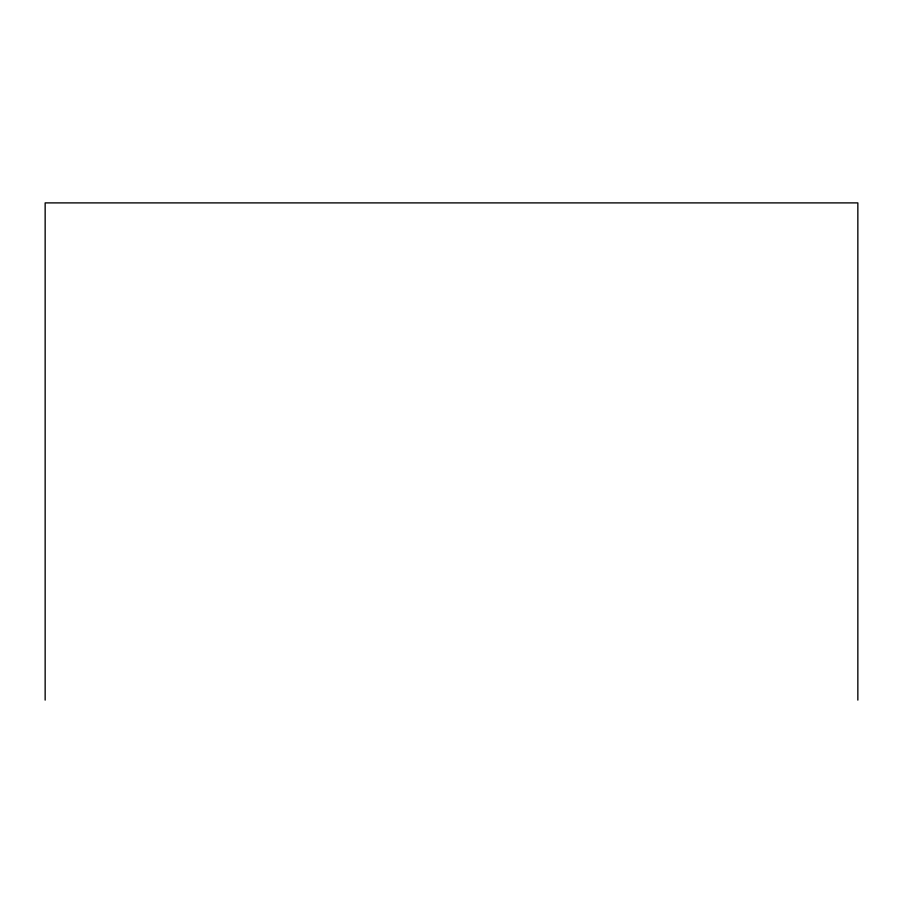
<?xml version="1.0" encoding="UTF-8"?>
<svg xmlns="http://www.w3.org/2000/svg" width="903" height="903" viewBox="0 0 903 903"><rect width="100%" height="100%" fill="white"/><g stroke="black" fill="none" stroke-linecap="round" stroke-linejoin="round"><path stroke-width="1.35" d="M857.85 700.107L857.85 202.893L45.15 202.893L45.15 700.107"/></g></svg>
